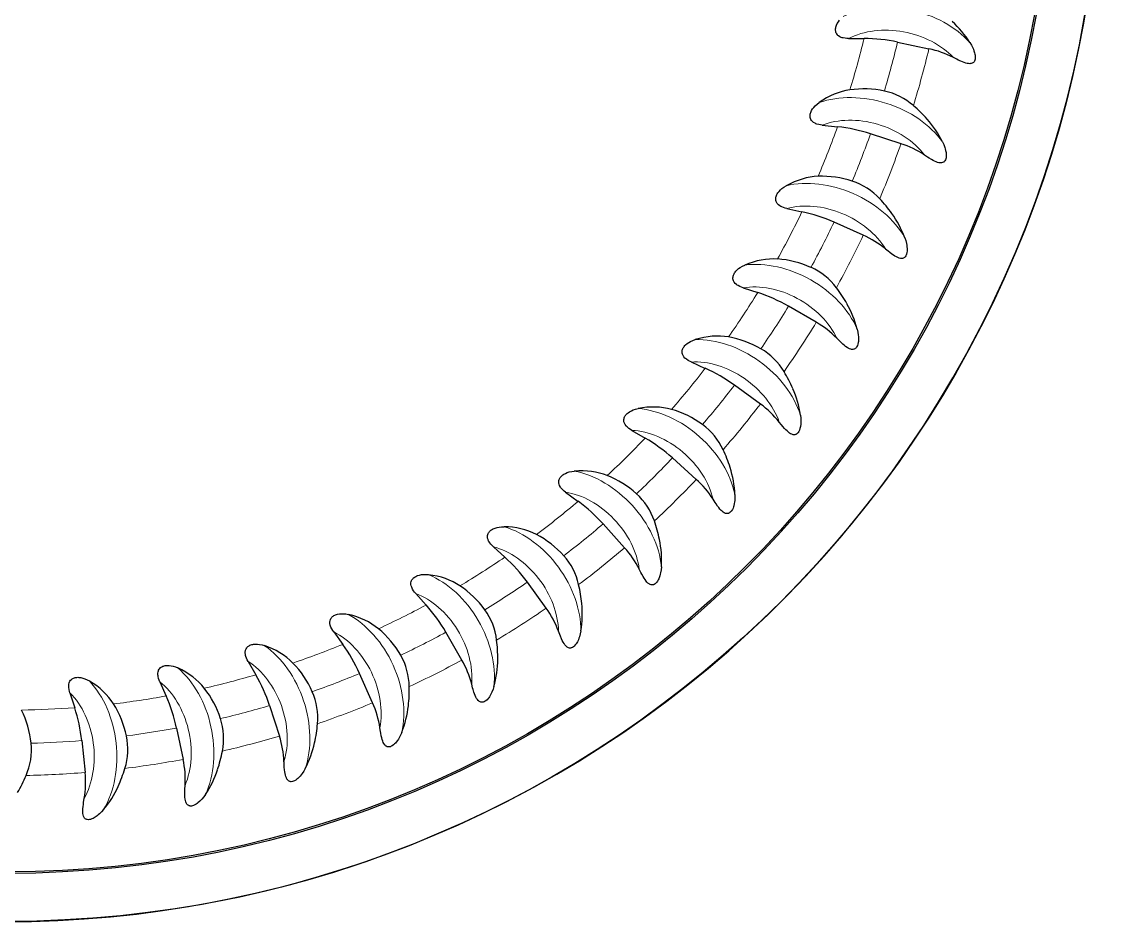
# Model space of a CAD drawing. Extents: x 0 to 297, y 0 to 543.
# Drawn here: x 154.74 to 188.39, y 474.81 to 502.88 of the extents above; entities that cross this region are included whole.
import ezdxf

# ---------------------------------------------------------------- set-up
doc = ezdxf.new("R2010")
doc.units = 0

msp = doc.modelspace()

# ---------------------------------------------------------------- linework, layer by layer
at = {"color": 7, "lineweight": 30, "ltscale": 0.012059}
for p, q in [((180.533, 502.356), (181.015, 502.354)), ((179.71, 499.653), (180.189, 499.601)), ((178.608, 497.052), (179.08, 496.95)), ((175.623, 492.264), (176.063, 492.066)), ((171.707, 488.201), (172.097, 487.916)), ((169.453, 486.499), (169.81, 486.175)), ((167.033, 485.041), (167.354, 484.682)), ((159.051, 482.284), (159.246, 481.843))]:
    msp.add_line(p, q, dxfattribs=at)
at = {"color": 7, "lineweight": 30, "ltscale": 0.025007}
for p, q in [((182.06, 502.244), (183.038, 502.036)), ((182.168, 499.074), (181.216, 499.383)), ((180.992, 496.218), (180.079, 496.625)), ((177.782, 490.953), (176.972, 491.541)), ((175.782, 488.601), (175.038, 489.27)), ((171.101, 484.585), (170.513, 485.394)), ((168.472, 482.966), (167.971, 483.832)), ((165.688, 481.63), (165.281, 482.544)), ((162.47, 481.544), (162.779, 480.593)), ((156.613, 480.451), (156.718, 479.456))]:
    msp.add_line(p, q, dxfattribs=at)
at = {"color": 7, "lineweight": 30, "ltscale": 0.012058}
for p, q in [((177.241, 494.579), (177.699, 494.429)), ((173.772, 490.13), (174.189, 489.887)), ((164.473, 483.845), (164.756, 483.454)), ((161.803, 482.922), (162.043, 482.504)), ((156.247, 481.937), (156.395, 481.478))]:
    msp.add_line(p, q, dxfattribs=at)
at = {"color": 7, "lineweight": 30, "ltscale": 0.025008}
for p, q in [((179.525, 493.502), (178.659, 494.002)), ((173.546, 486.47), (172.877, 487.213)), ((159.57, 480.844), (159.778, 479.866))]:
    msp.add_line(p, q, dxfattribs=at)
at = {"color": 7, "lineweight": 30}
for points in [[(180.533, 502.356), (180.48, 502.357), (180.423, 502.363), (180.363, 502.373), (180.333, 502.381), (180.304, 502.391), (180.258, 502.412), (180.222, 502.435), (180.202, 502.451), (180.187, 502.467), (180.163, 502.498), (180.147, 502.527), (180.137, 502.555), (180.131, 502.581), (180.127, 502.607), (180.126, 502.633), (180.127, 502.659), (180.131, 502.687), (180.137, 502.714), (180.145, 502.744), (180.156, 502.773), (180.182, 502.828), (180.215, 502.881), (180.253, 502.932)], [(184.318, 502.229), (184.365, 502.148), (184.407, 502.063), (184.426, 502.02), (184.443, 501.976), (184.464, 501.908), (184.472, 501.873), (184.478, 501.837), (184.483, 501.79), (184.483, 501.742), (184.479, 501.71), (184.471, 501.679), (184.457, 501.647), (184.448, 501.632), (184.437, 501.619), (184.425, 501.607), (184.412, 501.598), (184.387, 501.584), (184.36, 501.576), (184.339, 501.572), (184.318, 501.57), (184.276, 501.572), (184.235, 501.578), (184.194, 501.588), (184.14, 501.605), (184.087, 501.625), (184.034, 501.647), (183.956, 501.683), (183.905, 501.708), (183.803, 501.76)], [(179.71, 499.653), (179.657, 499.66), (179.601, 499.672), (179.542, 499.688), (179.513, 499.699), (179.486, 499.712), (179.442, 499.738), (179.408, 499.765), (179.391, 499.783), (179.377, 499.8), (179.356, 499.834), (179.344, 499.864), (179.337, 499.892), (179.333, 499.92), (179.332, 499.946), (179.334, 499.972), (179.338, 499.997), (179.344, 500.024), (179.353, 500.051), (179.365, 500.08), (179.379, 500.108), (179.41, 500.16), (179.448, 500.209), (179.492, 500.256), (179.549, 500.308), (179.614, 500.357)], [(183.461, 499.132), (183.499, 499.046), (183.532, 498.958), (183.546, 498.912), (183.558, 498.867), (183.572, 498.797), (183.576, 498.761), (183.579, 498.725), (183.579, 498.677), (183.573, 498.63), (183.566, 498.599), (183.555, 498.569), (183.538, 498.538), (183.527, 498.525), (183.515, 498.513), (183.502, 498.502), (183.488, 498.494), (183.462, 498.483), (183.434, 498.477), (183.413, 498.476), (183.392, 498.477), (183.351, 498.482), (183.31, 498.493), (183.27, 498.507), (183.218, 498.529), (183.168, 498.555), (183.117, 498.582), (183.044, 498.626), (182.995, 498.657), (182.9, 498.719)], [(178.608, 497.052), (178.557, 497.064), (178.502, 497.081), (178.446, 497.104), (178.418, 497.118), (178.392, 497.133), (178.351, 497.164), (178.32, 497.194), (178.305, 497.214), (178.293, 497.233), (178.276, 497.268), (178.267, 497.299), (178.262, 497.329), (178.262, 497.356), (178.264, 497.382), (178.268, 497.408), (178.274, 497.432), (178.284, 497.459), (178.295, 497.485), (178.31, 497.512), (178.327, 497.539), (178.363, 497.586), (178.406, 497.632), (178.455, 497.674), (178.517, 497.72), (178.587, 497.762)], [(182.284, 496.141), (182.314, 496.052), (182.337, 495.96), (182.346, 495.914), (182.354, 495.867), (182.36, 495.796), (182.361, 495.76), (182.359, 495.725), (182.354, 495.677), (182.344, 495.63), (182.334, 495.6), (182.319, 495.571), (182.299, 495.543), (182.287, 495.53), (182.274, 495.519), (182.26, 495.51), (182.245, 495.503), (182.218, 495.496), (182.19, 495.493), (182.168, 495.494), (182.148, 495.496), (182.107, 495.507), (182.067, 495.522), (182.029, 495.54), (181.98, 495.567), (181.932, 495.598), (181.885, 495.63), (181.817, 495.682), (181.772, 495.717), (181.683, 495.789)], [(177.241, 494.579), (177.191, 494.597), (177.138, 494.62), (177.085, 494.648), (177.059, 494.665), (177.035, 494.683), (176.997, 494.718), (176.969, 494.751), (176.956, 494.773), (176.946, 494.793), (176.933, 494.829), (176.927, 494.861), (176.926, 494.891), (176.928, 494.918), (176.933, 494.944), (176.94, 494.969), (176.949, 494.993), (176.961, 495.018), (176.975, 495.043), (176.993, 495.069), (177.012, 495.093), (177.053, 495.137), (177.101, 495.177), (177.153, 495.214), (177.22, 495.253), (177.294, 495.288)], [(180.802, 493.29), (180.822, 493.198), (180.835, 493.104), (180.84, 493.057), (180.842, 493.01), (180.841, 492.939), (180.838, 492.903), (180.833, 492.867), (180.823, 492.821), (180.808, 492.775), (180.794, 492.746), (180.777, 492.719), (180.754, 492.693), (180.741, 492.682), (180.727, 492.672), (180.712, 492.665), (180.696, 492.66), (180.668, 492.655), (180.64, 492.655), (180.619, 492.658), (180.598, 492.663), (180.559, 492.677), (180.521, 492.696), (180.485, 492.718), (180.439, 492.751), (180.395, 492.786), (180.352, 492.823), (180.289, 492.881), (180.248, 492.921), (180.167, 493.003)], [(175.623, 492.264), (175.575, 492.287), (175.525, 492.315), (175.475, 492.349), (175.451, 492.368), (175.428, 492.388), (175.394, 492.427), (175.371, 492.463), (175.36, 492.486), (175.352, 492.506), (175.343, 492.544), (175.34, 492.577), (175.342, 492.606), (175.347, 492.633), (175.354, 492.658), (175.364, 492.682), (175.376, 492.705), (175.39, 492.73), (175.407, 492.752), (175.427, 492.776), (175.449, 492.798), (175.495, 492.838), (175.546, 492.873), (175.602, 492.904), (175.673, 492.936), (175.749, 492.963)], [(173.772, 490.13), (173.726, 490.158), (173.679, 490.191), (173.633, 490.23), (173.611, 490.252), (173.591, 490.274), (173.561, 490.316), (173.542, 490.354), (173.533, 490.378), (173.527, 490.399), (173.522, 490.438), (173.523, 490.471), (173.528, 490.5), (173.536, 490.526), (173.546, 490.55), (173.558, 490.573), (173.572, 490.595), (173.589, 490.617), (173.608, 490.638), (173.63, 490.66), (173.654, 490.68), (173.704, 490.714), (173.759, 490.744), (173.818, 490.769), (173.891, 490.793), (173.97, 490.812)], [(179.029, 490.609), (179.039, 490.515), (179.043, 490.421), (179.043, 490.374), (179.04, 490.326), (179.031, 490.255), (179.025, 490.22), (179.016, 490.186), (179.001, 490.14), (178.981, 490.096), (178.965, 490.069), (178.945, 490.044), (178.919, 490.02), (178.905, 490.01), (178.89, 490.003), (178.874, 489.997), (178.858, 489.993), (178.83, 489.991), (178.802, 489.994), (178.781, 489.999), (178.762, 490.007), (178.724, 490.025), (178.688, 490.048), (178.655, 490.073), (178.613, 490.111), (178.572, 490.15), (178.533, 490.192), (178.477, 490.256), (178.44, 490.3), (178.368, 490.39)], [(171.707, 488.201), (171.665, 488.234), (171.622, 488.271), (171.58, 488.315), (171.56, 488.339), (171.543, 488.363), (171.518, 488.408), (171.502, 488.448), (171.496, 488.473), (171.493, 488.495), (171.492, 488.534), (171.496, 488.566), (171.504, 488.595), (171.514, 488.62), (171.527, 488.643), (171.541, 488.664), (171.557, 488.684), (171.577, 488.705), (171.598, 488.724), (171.622, 488.743), (171.648, 488.76), (171.701, 488.789), (171.758, 488.813), (171.82, 488.832), (171.896, 488.848), (171.976, 488.859)], [(176.986, 488.128), (176.987, 488.034), (176.981, 487.939), (176.975, 487.892), (176.967, 487.846), (176.951, 487.776), (176.941, 487.742), (176.929, 487.708), (176.909, 487.665), (176.885, 487.623), (176.866, 487.598), (176.844, 487.575), (176.816, 487.554), (176.8, 487.546), (176.784, 487.54), (176.768, 487.536), (176.752, 487.533), (176.723, 487.534), (176.696, 487.541), (176.676, 487.548), (176.657, 487.557), (176.622, 487.579), (176.589, 487.606), (176.558, 487.635), (176.52, 487.676), (176.484, 487.72), (176.449, 487.765), (176.4, 487.835), (176.368, 487.883), (176.306, 487.979)], [(169.453, 486.499), (169.414, 486.535), (169.375, 486.578), (169.338, 486.625), (169.321, 486.651), (169.306, 486.677), (169.286, 486.725), (169.274, 486.766), (169.271, 486.791), (169.27, 486.813), (169.273, 486.852), (169.281, 486.884), (169.292, 486.911), (169.305, 486.935), (169.319, 486.957), (169.336, 486.977), (169.354, 486.995), (169.375, 487.014), (169.398, 487.03), (169.425, 487.047), (169.452, 487.061), (169.508, 487.084), (169.568, 487.102), (169.631, 487.114), (169.708, 487.123), (169.789, 487.125)], [(167.033, 485.041), (166.998, 485.082), (166.964, 485.128), (166.932, 485.179), (166.918, 485.207), (166.906, 485.234), (166.89, 485.283), (166.883, 485.326), (166.882, 485.351), (166.884, 485.373), (166.891, 485.412), (166.902, 485.442), (166.915, 485.468), (166.931, 485.491), (166.948, 485.511), (166.966, 485.529), (166.986, 485.545), (167.01, 485.561), (167.034, 485.576), (167.062, 485.589), (167.091, 485.601), (167.149, 485.618), (167.21, 485.629), (167.274, 485.635), (167.351, 485.635), (167.433, 485.629)], [(174.695, 485.874), (174.686, 485.78), (174.67, 485.687), (174.659, 485.641), (174.647, 485.595), (174.624, 485.528), (174.61, 485.495), (174.594, 485.463), (174.57, 485.421), (174.542, 485.383), (174.52, 485.359), (174.495, 485.339), (174.465, 485.321), (174.449, 485.315), (174.433, 485.31), (174.416, 485.308), (174.4, 485.307), (174.372, 485.311), (174.345, 485.32), (174.326, 485.33), (174.308, 485.341), (174.275, 485.367), (174.245, 485.396), (174.218, 485.428), (174.184, 485.473), (174.153, 485.521), (174.123, 485.57), (174.081, 485.644), (174.055, 485.695), (174.003, 485.797)], [(164.473, 483.845), (164.443, 483.889), (164.414, 483.938), (164.387, 483.992), (164.376, 484.021), (164.367, 484.05), (164.357, 484.1), (164.355, 484.143), (164.356, 484.168), (164.36, 484.191), (164.371, 484.228), (164.385, 484.257), (164.402, 484.282), (164.419, 484.303), (164.438, 484.321), (164.458, 484.337), (164.48, 484.351), (164.505, 484.365), (164.531, 484.376), (164.56, 484.387), (164.59, 484.395), (164.649, 484.406), (164.711, 484.411), (164.775, 484.41), (164.853, 484.402), (164.932, 484.387)], [(172.181, 483.872), (172.162, 483.78), (172.136, 483.689), (172.121, 483.644), (172.104, 483.6), (172.074, 483.535), (172.057, 483.504), (172.038, 483.474), (172.009, 483.435), (171.977, 483.399), (171.953, 483.378), (171.926, 483.361), (171.895, 483.346), (171.878, 483.341), (171.861, 483.339), (171.845, 483.338), (171.828, 483.339), (171.8, 483.346), (171.775, 483.358), (171.757, 483.369), (171.74, 483.382), (171.71, 483.411), (171.683, 483.444), (171.659, 483.479), (171.631, 483.527), (171.604, 483.577), (171.58, 483.629), (171.546, 483.708), (171.525, 483.761), (171.485, 483.868)], [(161.803, 482.922), (161.778, 482.969), (161.754, 483.021), (161.733, 483.078), (161.725, 483.108), (161.719, 483.138), (161.714, 483.189), (161.716, 483.232), (161.72, 483.257), (161.726, 483.278), (161.741, 483.314), (161.759, 483.342), (161.777, 483.365), (161.797, 483.384), (161.818, 483.4), (161.84, 483.413), (161.862, 483.425), (161.889, 483.436), (161.916, 483.445), (161.946, 483.452), (161.976, 483.457), (162.037, 483.462), (162.099, 483.461), (162.163, 483.453), (162.238, 483.437), (162.316, 483.414)], [(159.051, 482.284), (159.031, 482.333), (159.012, 482.388), (158.998, 482.447), (158.993, 482.477), (158.99, 482.507), (158.99, 482.559), (158.997, 482.601), (159.004, 482.625), (159.012, 482.646), (159.031, 482.68), (159.051, 482.706), (159.072, 482.727), (159.093, 482.743), (159.116, 482.757), (159.139, 482.769), (159.163, 482.778), (159.19, 482.786), (159.217, 482.792), (159.248, 482.796), (159.279, 482.798), (159.34, 482.797), (159.401, 482.789), (159.464, 482.774), (159.538, 482.751), (159.613, 482.719)], [(156.247, 481.937), (156.232, 481.988), (156.22, 482.044), (156.211, 482.104), (156.209, 482.135), (156.21, 482.165), (156.216, 482.216), (156.227, 482.258), (156.236, 482.281), (156.246, 482.301), (156.268, 482.333), (156.291, 482.357), (156.314, 482.375), (156.337, 482.389), (156.361, 482.401), (156.385, 482.41), (156.41, 482.417), (156.438, 482.422), (156.466, 482.425), (156.497, 482.426), (156.528, 482.424), (156.588, 482.417), (156.648, 482.402), (156.709, 482.381), (156.78, 482.35), (156.852, 482.311)], [(169.471, 482.144), (169.442, 482.054), (169.408, 481.966), (169.388, 481.923), (169.366, 481.881), (169.33, 481.82), (169.309, 481.791), (169.287, 481.763), (169.255, 481.727), (169.219, 481.695), (169.193, 481.677), (169.165, 481.662), (169.132, 481.651), (169.115, 481.648), (169.098, 481.647), (169.081, 481.648), (169.065, 481.651), (169.038, 481.661), (169.014, 481.675), (168.997, 481.688), (168.982, 481.703), (168.955, 481.735), (168.932, 481.77), (168.911, 481.807), (168.888, 481.858), (168.867, 481.911), (168.848, 481.965), (168.823, 482.047), (168.807, 482.102), (168.778, 482.213)], [(166.596, 480.708), (166.558, 480.622), (166.514, 480.538), (166.49, 480.498), (166.464, 480.458), (166.421, 480.401), (166.398, 480.374), (166.373, 480.348), (166.337, 480.316), (166.298, 480.288), (166.27, 480.273), (166.24, 480.261), (166.206, 480.254), (166.189, 480.252), (166.172, 480.253), (166.156, 480.256), (166.14, 480.261), (166.114, 480.273), (166.092, 480.29), (166.077, 480.305), (166.063, 480.321), (166.04, 480.356), (166.02, 480.393), (166.004, 480.432), (165.986, 480.485), (165.971, 480.54), (165.958, 480.596), (165.941, 480.68), (165.931, 480.736), (165.914, 480.849)], [(163.586, 479.581), (163.539, 479.5), (163.487, 479.421), (163.459, 479.383), (163.429, 479.346), (163.38, 479.294), (163.354, 479.27), (163.327, 479.247), (163.288, 479.219), (163.246, 479.195), (163.217, 479.182), (163.186, 479.174), (163.151, 479.17), (163.134, 479.17), (163.117, 479.173), (163.101, 479.177), (163.086, 479.184), (163.062, 479.199), (163.041, 479.218), (163.027, 479.234), (163.016, 479.251), (162.996, 479.289), (162.981, 479.328), (162.968, 479.368), (162.956, 479.423), (162.947, 479.479), (162.94, 479.536), (162.932, 479.621), (162.928, 479.678), (162.923, 479.793)], [(160.475, 478.775), (160.42, 478.699), (160.36, 478.626), (160.328, 478.591), (160.294, 478.558), (160.24, 478.511), (160.212, 478.489), (160.182, 478.469), (160.14, 478.445), (160.096, 478.426), (160.066, 478.417), (160.034, 478.411), (159.999, 478.411), (159.982, 478.414), (159.966, 478.418), (159.951, 478.424), (159.936, 478.432), (159.914, 478.449), (159.895, 478.471), (159.883, 478.488), (159.873, 478.507), (159.857, 478.546), (159.846, 478.586), (159.839, 478.628), (159.832, 478.684), (159.828, 478.74), (159.827, 478.798), (159.828, 478.883), (159.831, 478.94), (159.837, 479.055)], [(157.297, 478.298), (157.234, 478.228), (157.166, 478.162), (157.131, 478.131), (157.094, 478.101), (157.036, 478.06), (157.005, 478.042), (156.973, 478.025), (156.93, 478.006), (156.884, 477.991), (156.852, 477.985), (156.82, 477.983), (156.786, 477.986), (156.769, 477.99), (156.753, 477.996), (156.738, 478.004), (156.725, 478.013), (156.704, 478.033), (156.688, 478.056), (156.678, 478.075), (156.67, 478.094), (156.659, 478.135), (156.652, 478.176), (156.648, 478.218), (156.648, 478.275), (156.65, 478.331), (156.655, 478.388), (156.665, 478.473), (156.673, 478.53), (156.692, 478.643)]]:
    msp.add_lwpolyline(points, dxfattribs=at)
for radius in [34.05, 32.55, 32.5]:
    msp.add_circle((154.338, 508.86), radius, dxfattribs=at)
for centre, radius, start, end in [((154.338, 508.86), 34.05, 241.3521, 61.3521), ((181.617, 500.516), 3.199, 32.3905, 47.7759), ((181.012, 497.307), 5.048, 78.0209, 89.9634), ((182.422, 499.13), 2.971, 62.3014, 78.0314), ((181.003, 497.716), 3.069, 77.8363, 98.0478), ((181.229, 498.754), 2.009, 48.6154, 77.8904), ((179.677, 496.921), 4.41, 41.4768, 49.2318), ((180.596, 497.71), 3.199, 26.3905, 41.7759), ((179.658, 494.582), 5.048, 72.0209, 83.9634), ((181.251, 496.248), 2.971, 56.3014, 72.0314), ((179.693, 494.99), 3.069, 71.8363, 92.0478), ((180.025, 495.998), 2.009, 42.6154, 71.8904), ((178.291, 494.338), 4.41, 35.4768, 43.2318), ((178.027, 492.013), 5.048, 66.0209, 77.9634), ((179.286, 495.027), 3.199, 20.3905, 35.776), ((179.785, 493.504), 2.971, 50.3014, 66.0314), ((178.104, 492.416), 3.069, 65.8363, 86.0478), ((178.54, 493.384), 2.009, 36.6154, 65.8904), ((176.137, 489.629), 5.048, 60.0209, 71.9634), ((176.641, 491.914), 4.41, 29.4768, 37.2318), ((177.704, 492.495), 3.199, 14.3905, 29.776), ((178.041, 490.928), 2.971, 44.3014, 60.0314), ((176.255, 490.022), 3.069, 59.8363, 80.0478), ((176.79, 490.939), 2.009, 30.6154, 59.8904), ((174.007, 487.456), 5.048, 54.0209, 65.9634), ((174.748, 489.675), 4.41, 23.4768, 31.2318), ((175.865, 490.142), 3.199, 8.3905, 23.7759), ((174.166, 487.835), 3.069, 53.8407, 74.0573), ((176.037, 488.548), 2.971, 38.3014, 54.0314), ((174.794, 488.69), 2.009, 24.6154, 53.8904), ((171.662, 485.517), 5.048, 48.0209, 59.9634), ((172.631, 487.647), 4.41, 17.4768, 25.2318), ((173.791, 487.994), 3.199, 2.3905, 17.7759), ((171.859, 485.877), 3.069, 47.8363, 68.0478), ((173.795, 486.392), 2.971, 32.3014, 48.0314), ((172.573, 486.662), 2.009, 18.6154, 47.8904), ((169.127, 483.835), 5.048, 42.0209, 53.9634), ((170.313, 485.851), 4.41, 11.4768, 19.2318), ((169.786, 484.867), 2.257, 63.2969, 89.9174), ((169.361, 484.171), 3.069, 41.8363, 62.0478), ((171.503, 486.075), 3.199, 356.3905, 11.7759), ((171.34, 484.481), 2.971, 26.3014, 42.0314), ((166.43, 482.426), 5.048, 36.0209, 47.9634), ((170.153, 484.878), 2.009, 12.6154, 41.8904), ((166.698, 482.736), 3.069, 35.8363, 56.0478), ((167.821, 484.307), 4.41, 5.4768, 13.2318), ((163.601, 481.307), 5.048, 30.0209, 41.9634), ((168.698, 482.837), 2.971, 20.3014, 36.0314), ((169.028, 484.406), 3.199, 350.3905, 5.7759), ((167.56, 483.356), 2.009, 6.6154, 35.8904), ((163.9, 481.587), 3.069, 29.8363, 50.0478), ((165.18, 483.032), 4.41, 359.4768, 7.2318), ((161.616, 481.268), 2.257, 45.2969, 71.9174), ((160.67, 480.489), 5.048, 24.0209, 35.9634), ((164.821, 482.114), 2.009, 0.6154, 29.8904), ((165.899, 481.479), 2.971, 14.3014, 30.0314), ((166.391, 483.004), 3.199, 344.3905, 359.7759), ((160.997, 480.737), 3.069, 23.8363, 44.0478), ((157.67, 479.983), 5.048, 18.0209, 29.9634), ((158.021, 480.195), 3.069, 17.8363, 38.0478), ((161.968, 481.164), 2.009, 354.6154, 23.8904), ((162.421, 482.04), 4.41, 353.4768, 1.2318), ((155.004, 479.967), 3.069, 11.8363, 32.0478), ((154.633, 479.793), 5.048, 12.0209, 23.9634), ((162.974, 480.42), 2.971, 8.3014, 24.0314), ((151.98, 480.056), 3.069, 5.8363, 26.0478), ((151.593, 479.921), 5.048, 6.0209, 17.9634), ((163.622, 481.886), 3.199, 338.3905, 353.7759), ((159.031, 480.519), 2.009, 348.6154, 17.8904), ((159.574, 481.342), 4.41, 347.4768, 355.2318), ((156.043, 480.183), 2.009, 342.6152, 11.8906), ((159.954, 479.673), 2.971, 2.3014, 18.0314), ((153.036, 480.162), 2.009, 336.6157, 5.89), ((160.752, 481.064), 3.199, 332.3905, 347.7759), ((156.872, 479.246), 2.971, 356.3014, 12.0314), ((156.669, 480.946), 4.41, 341.4768, 349.2318), ((153.738, 480.855), 4.41, 335.4768, 343.2318), ((157.811, 480.545), 3.199, 326.3905, 341.7759), ((150.814, 481.071), 4.41, 329.4768, 337.2318), ((153.763, 479.144), 2.971, 350.3014, 6.0314), ((154.833, 480.337), 3.199, 320.3905, 335.7759)]:
    msp.add_arc(centre, radius, start, end, dxfattribs=at)
at = {"color": 7, "lineweight": 13}
for radius, start, end in [(27.459, 342.8335, 346.2956), (28.5, 343.3993, 346.5783), (29.5, 343.0533, 346.6265), (27.459, 336.8335, 340.2956), (28.5, 337.3993, 340.5783), (29.5, 337.0533, 340.6265), (27.459, 330.8335, 334.2956), (28.5, 331.3993, 334.5783), (29.5, 331.0533, 334.6265), (27.459, 324.8335, 328.2956), (28.5, 325.3994, 328.5783), (29.5, 325.0533, 328.6265), (27.459, 318.8335, 322.2956), (28.5, 319.3994, 322.5783), (29.5, 319.0533, 322.6265), (27.459, 312.8335, 316.2956), (28.5, 313.3994, 316.5783), (29.5, 313.0533, 316.6265), (27.459, 306.8335, 310.2956), (28.5, 307.3994, 310.5783), (29.5, 307.0533, 310.6265), (27.459, 300.8335, 304.2956), (28.5, 301.3994, 304.5783), (27.459, 294.8335, 298.2956), (29.5, 301.0533, 304.6265), (28.5, 295.3993, 298.5783), (27.459, 288.8335, 292.2956), (29.5, 295.0533, 298.6265), (27.459, 282.8335, 286.2956), (28.5, 289.3993, 292.5783), (27.459, 276.8335, 280.2956), (28.5, 283.3994, 286.5783), (29.5, 289.0533, 292.6265), (27.459, 270.8335, 274.2956), (28.5, 277.3994, 280.5783), (29.5, 283.0533, 286.6265), (28.5, 271.3994, 274.5783), (29.5, 277.0533, 280.6265), (29.5, 271.0533, 274.6265)]:
    msp.add_arc((154.338, 508.86), radius, start, end, dxfattribs=at)
for centre, major_axis, start_param, end_param in [((182.077, 501.323), (2.709, -0.576), 0.762463, 2.395453), ((182.004, 500.977), (2.22, -0.472), 0.790433, 2.434203), ((181.138, 498.464), (2.634, -0.856), 0.762463, 2.395453), ((181.028, 498.128), (2.159, -0.701), 0.790433, 2.434203), ((179.904, 495.72), (2.531, -1.127), 0.762463, 2.395453), ((179.76, 495.397), (2.074, -0.923), 0.790433, 2.434203), ((178.391, 493.12), (2.399, -1.385), 0.762463, 2.395453), ((178.214, 492.813), (1.966, -1.135), 0.790433, 2.434203), ((176.614, 490.692), (2.241, -1.628), 0.762463, 2.395453), ((176.406, 490.406), (1.836, -1.334), 0.790433, 2.434203), ((174.592, 488.463), (2.059, -1.853), 0.762463, 2.395453), ((174.356, 488.2), (1.687, -1.519), 0.790433, 2.434203), ((172.349, 486.457), (1.853, -2.059), 0.762463, 2.395453), ((172.087, 486.221), (1.519, -1.687), 0.790433, 2.434203), ((169.909, 484.697), (1.628, -2.241), 0.762463, 2.395453), ((169.623, 484.49), (1.334, -1.836), 0.790433, 2.434203), ((167.298, 483.202), (1.385, -2.399), 0.762463, 2.395453), ((166.992, 483.025), (1.135, -1.966), 0.790433, 2.434203), ((164.545, 481.988), (1.127, -2.531), 0.762463, 2.395453), ((164.222, 481.844), (0.923, -2.074), 0.790433, 2.434203), ((161.68, 481.068), (0.856, -2.634), 0.762463, 2.395453), ((161.344, 480.959), (0.701, -2.159), 0.790433, 2.434203), ((158.735, 480.453), (0.576, -2.709), 0.762463, 2.395453), ((155.742, 480.149), (0.29, -2.755), 0.762463, 2.395453), ((158.389, 480.38), (0.472, -2.22), 0.790433, 2.434203), ((155.39, 480.112), (0.237, -2.258), 0.790433, 2.434203)]:
    msp.add_ellipse(centre, major_axis=major_axis, ratio=0.707107, start_param=start_param, end_param=end_param, dxfattribs=at)
at = {"color": 7, "lineweight": 30}
for centre, major_axis, start_param, end_param in [((180.587, 496.739), (-0.474, -4.024), 3.320581, 3.679484), ((179.176, 494.062), (-0.892, -3.952), 3.320581, 3.679484), ((177.493, 491.546), (-1.301, -3.837), 3.320581, 3.679484), ((175.557, 489.221), (-1.695, -3.681), 3.320581, 3.679484), ((173.388, 487.111), (-2.07, -3.483), 3.320581, 3.679484), ((171.01, 485.238), (-2.423, -3.248), 3.320581, 3.679484), ((165.734, 482.288), (3.045, 2.673), 0.178988, 0.537892), ((162.894, 481.243), (3.308, 2.34), 0.178988, 0.537892), ((156.966, 480.067), (3.722, 1.601), 0.178988, 0.537892), ((153.942, 479.95), (3.869, 1.203), 0.178988, 0.537892)]:
    msp.add_ellipse(centre, major_axis=major_axis, ratio=0.66947, start_param=start_param, end_param=end_param, dxfattribs=at)

doc.saveas('drawing.dxf')
